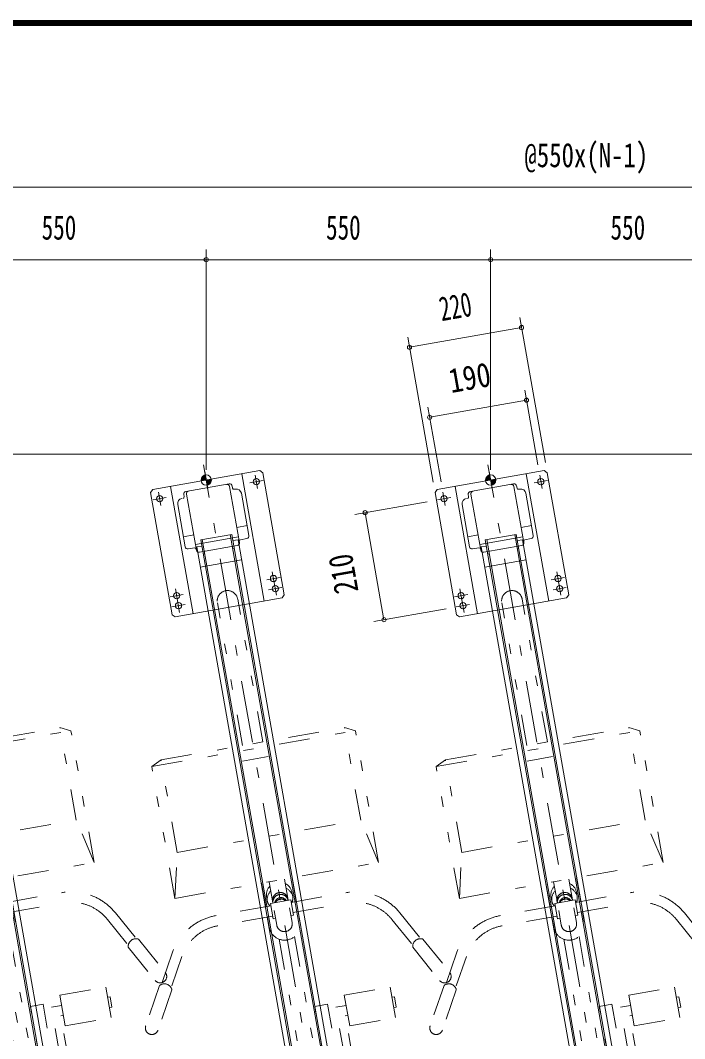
# Model space of a CAD drawing. Units: millimetres, scale not verified. Extents: x -5740 to 5740, y -4020 to 4020.
# Drawn here: x -3646 to -2361, y 2052 to 4020 of the extents above; entities that cross this region are included whole.
import ezdxf
from ezdxf.enums import TextEntityAlignment as Align

# ---------------------------------------------------------------- set-up
doc = ezdxf.new("R2010")
doc.units = ezdxf.units.MM
doc.header["$LTSCALE"] = 10
doc.linetypes.add('USER4', pattern=[24, 12, -5, 2, -5])
doc.linetypes.add('USER6', pattern=[25, 6, -5, 2, -5, 2, -5])
for name, color, linetype, lineweight in [('0-0_0', 7, 'Continuous', 18), ('0-1_0-00', 4, 'Continuous', 18), ('0-2_2ラック-03BODL', 7, 'Continuous', 18), ('0-A_2ラック-D上自転車１', 4, 'USER6', 18), ('0-B_2ラック-F寸法', 3, 'Continuous', 18), ('0-F_F-F_J_ADD', 2, 'Continuous', 18)]:
    doc.layers.add(name, color=color, linetype=linetype, lineweight=lineweight)
doc.styles.add('ＭＳ ゴシック', font='')
doc.styles.get('ＭＳ ゴシック').set_extended_font_data('MS Gothic')

# ---------------------------------------------------------------- blocks, each defined once
blk = doc.blocks.new('POINT_3')
at = {"layer": '0-F_F-F_J_ADD'}
for p, q in [((-33.33, 0), (33.33, 0)), ((0, 33.33), (0, -33.33))]:
    blk.add_line(p, q, dxfattribs=at)
blk.add_circle((0, 0), 20, dxfattribs=at)
for points in [[(-20, 0), (0, 0), (0, 20)], [(-19.71, 3.4), (-20, 0), (0, 20)], [(0, 20), (-20, 0), (-20, 0)], [(-18.64, 7.25), (-19.71, 3.4), (0, 20)], [(0, 20), (-19.71, 3.4), (-19.71, 3.4)], [(-16.83, 10.81), (-18.64, 7.25), (0, 20)], [(0, 20), (-18.64, 7.25), (-18.64, 7.25)], [(-14.35, 13.93), (-16.83, 10.81), (0, 20)], [(0, 20), (-16.83, 10.81), (-16.83, 10.81)], [(-11.29, 16.51), (-14.35, 13.93), (0, 20)], [(0, 20), (-14.35, 13.93), (-14.35, 13.93)], [(-7.79, 18.42), (-11.29, 16.51), (0, 20)], [(0, 20), (-11.29, 16.51), (-11.29, 16.51)], [(-3.97, 19.6), (-7.79, 18.42), (0, 20)], [(0, 20), (-7.79, 18.42), (-7.79, 18.42)], [(0, 20), (-3.97, 19.6), (-3.97, 19.6)], [(0, 20), (-3.97, 19.6), (-3.97, 19.6)], [(0, 20), (0, 0), (0, 0)], [(20, 0), (0, 0), (0, -20)], [(0, -20), (0, 0), (0, 0)], [(19.71, -3.4), (20, 0), (0, -20)], [(0, -20), (20, 0), (20, 0)], [(18.64, -7.25), (19.71, -3.4), (0, -20)], [(0, -20), (19.71, -3.4), (19.71, -3.4)], [(16.83, -10.81), (18.64, -7.25), (0, -20)], [(0, -20), (18.64, -7.25), (18.64, -7.25)], [(14.35, -13.93), (16.83, -10.81), (0, -20)], [(0, -20), (16.83, -10.81), (16.83, -10.81)], [(11.29, -16.51), (14.35, -13.93), (0, -20)], [(0, -20), (14.35, -13.93), (14.35, -13.93)], [(7.79, -18.42), (11.29, -16.51), (0, -20)], [(0, -20), (11.29, -16.51), (11.29, -16.51)], [(3.97, -19.6), (7.79, -18.42), (0, -20)], [(0, -20), (7.79, -18.42), (7.79, -18.42)], [(0, -20), (3.97, -19.6), (3.97, -19.6)], [(0, -20), (3.97, -19.6), (3.97, -19.6)]]:
    blk.add_solid(points, dxfattribs=at)
blk = doc.blocks.new('UP-RACK-TOP_5')
at = {"layer": '0-0_0', "color": 3, "linetype": 'USER4'}
for p, q in [((0, -1954.5), (0, 30)), ((-95, -7), (-95, -33)), ((95, -7), (95, -33)), ((-108, -20), (-82, -20)), ((108, -20), (82, -20)), ((-108, -210), (-82, -210)), ((-95, -197), (-95, -243)), ((108, -210), (82, -210)), ((95, -197), (95, -243)), ((-108, -230), (-82, -230)), ((108, -230), (82, -230)), ((-25, -547.16), (25, -547.16))]:
    blk.add_line(p, q, dxfattribs=at)
at = {"layer": '0-0_0'}
for p, q in [((-105, 0), (-110, -5)), ((-105, 0), (105, 0)), ((-70, 0), (-70, -250)), ((70, 0), (70, -250)), ((105, 0), (110, -5)), ((-110, -5), (-110, -245)), ((-42.5, -15), (42.5, -15)), ((110, -5), (110, -245)), ((-62.5, -120), (-62.5, -37)), ((-47.5, -20), (-47.5, -24)), ((-42.25, -130), (-42.25, -20)), ((42.25, -130), (42.25, -20)), ((47.5, -20), (47.5, -24)), ((52.5, -27), (50.5, -27)), ((62.5, -120), (62.5, -37)), ((-42.25, -100.36), (-62.5, -100.36)), ((-30.5, -112), (-30.5, -1862)), ((30.5, -112), (-30.5, -112)), ((-27.5, -112), (-27.5, -1865.5)), ((27.5, -112), (27.5, -1865.5)), ((30.5, -112), (30.5, -1862)), ((62.5, -100.36), (42.25, -100.36)), ((-57.5, -125), (-45.25, -125)), ((42.25, -118.93), (-42.25, -118.93)), ((-40.5, -124.24), (-40.5, -1655.41)), ((-40.5, -124.24), (-30.5, -124.24)), ((-37.25, -135), (37.25, -135)), ((40.5, -124.24), (30.5, -124.24)), ((40.5, -124.24), (40.5, -1655.41)), ((57.5, -125), (45.25, -125)), ((-27.5, -140), (-30.5, -140)), ((30.5, -140), (27.5, -140)), ((40.5, -164), (-40.5, -164)), ((-110, -245), (-105, -250)), ((-105, -250), (105, -250)), ((110, -245), (105, -250))]:
    blk.add_line(p, q, dxfattribs=at)
for centre in [(-95, -20), (95, -20), (-95, -210), (95, -210), (-95, -230), (95, -230)]:
    blk.add_circle(centre, 6, dxfattribs=at)
for centre, radius, start, end in [((-42.5, -20), 5, 90, 180), ((-37.25, -20), 5, 90, 180), ((37.25, -20), 5, 0, 90), ((42.5, -20), 5, 0, 90), ((-52.5, -37), 10, 90, 180), ((-50.5, -24), 3, 270, 0), ((50.5, -24), 3, 180, 270), ((52.5, -37), 10, 0, 90), ((-57.5, -120), 5, 180, 270), ((-45.25, -128), 3, 0, 90), ((-37.25, -130), 5, 180, 270), ((37.25, -130), 5, 270, 0), ((45.25, -128), 3, 90, 180), ((57.5, -120), 5, 270, 0)]:
    blk.add_arc(centre, radius, start, end, dxfattribs=at)
at = {"layer": '0-0_0', "xscale": 0.5, "yscale": 0.5}
blk.add_blockref('POINT_3', (0, 0), dxfattribs=at)
blk = doc.blocks.new('UP-CYC-TOP_0')
at = {"layer": '0-A_2ラック-D上自転車１'}
for p, q in [((-20, 1481.48), (-20, 1761.86)), ((20, 1481.48), (20, 1761.86)), ((-200, 1471.84), (-180, 1481.48)), ((180, 1300.04), (180, 1481.48)), ((200, 1471.84), (180, 1481.48)), ((-200, 1471.84), (200, 1471.84)), ((-200, 1213.27), (-200, 1471.84)), ((200, 1213.27), (200, 1471.84)), ((-180, 1300.04), (180, 1300.04)), ((200, 1213.27), (180, 1300.04)), ((-200, 1213.27), (200, 1213.27)), ((-30, 1166.66), (-30, 1213.27)), ((-15, 1171.66), (-15, 1213.27)), ((15, 1171.66), (15, 1213.27)), ((30, 1166.66), (30, 1213.27)), ((-25, 1177.23), (-25, 1186.51)), ((25, 1177.23), (25, 1186.51)), ((-20, 1166.66), (-127.4, 1166.66)), ((-20, 1171.66), (20, 1171.66)), ((-20, 1141.66), (-20, 1171.66)), ((20, 1141.66), (20, 1171.66)), ((20, 1166.66), (127.4, 1166.66)), ((-20, 1146.66), (-127.4, 1146.66)), ((-30, 1126.46), (-30, 1146.66)), ((-15, 1127.89), (-15, 1156.66)), ((15, 1127.89), (15, 1156.66)), ((20, 1146.66), (127.4, 1146.66)), ((30, 1126.46), (30, 1146.66)), ((-15, 1141.66), (-20, 1141.66)), ((15, 1141.66), (20, 1141.66)), ((-223.6, 1110.01), (-254.7, 1053.93)), ((223.6, 1110.01), (254.7, 1053.93)), ((-206.11, 1100.31), (-237.21, 1044.23)), ((-15, 791.3), (-15, 1100.48)), ((15, 791.3), (15, 1100.48)), ((206.11, 1100.31), (237.21, 1044.23)), ((-258.35, 1052.5), (-298.43, 980.22)), ((258.35, 1052.5), (298.43, 980.22)), ((-236.48, 1040.37), (-276.57, 968.09)), ((236.48, 1040.37), (276.57, 968.09)), ((180, 912.12), (180, 972.12)), ((55, 960.32), (30, 960.32)), ((30, 767.24), (30, 960.32)), ((55, 663.63), (55, 960.32)), ((70, 952.12), (90, 952.12)), ((70, 850.32), (70, 952.12)), ((180, 952.12), (185, 952.12)), ((185, 932.12), (185, 952.12)), ((85, 932.12), (90, 932.12)), ((180, 932.12), (185, 932.12)), ((90, 912.12), (180, 912.12)), ((-70, 850.32), (-70, 748.53)), ((30, 862.82), (15, 862.82)), ((70, 862.82), (55, 862.82)), ((-70, 837.82), (-15, 837.82)), ((15, 837.82), (30, 837.82)), ((-90, 788.52), (-90, 728.53)), ((-85, 768.53), (-90, 768.53)), ((-180, 748.53), (-185, 748.53)), ((-70, 748.53), (-90, 748.53)), ((-90, 728.53), (-180, 728.53)), ((-46.25, 530.24), (-37.54, 546.74)), ((-30, 507.82), (-30, 546.22)), ((30, 507.82), (30, 546.22)), ((46.25, 530.24), (37.54, 546.74)), ((-46.25, 426.57), (-46.25, 530.24)), ((46.25, 426.57), (46.25, 530.24)), ((-100, 495.32), (-100, 190.32)), ((-95, 495.32), (-95, 190.32)), ((87.5, 507.82), (-87.5, 507.82)), ((87.5, 502.82), (-87.5, 502.82)), ((-30, 426.57), (-30, 502.82)), ((-2.5, 426.57), (-2.5, 502.82)), ((2.5, 426.57), (2.5, 502.82)), ((30, 426.57), (30, 502.82)), ((95, 495.32), (95, 190.32)), ((100, 495.32), (100, 190.32)), ((-95, 426.57), (95, 426.57)), ((-95, 421.57), (95, 421.57)), ((-51.25, 345.32), (-51.25, 421.57)), ((-46.25, 345.32), (-46.25, 421.57)), ((-30, 345.32), (-30, 421.57)), ((-2.5, 345.32), (-2.5, 421.57)), ((2.5, 345.32), (2.5, 421.57)), ((30, 345.32), (30, 421.57)), ((46.25, 345.32), (46.25, 421.57)), ((51.25, 345.32), (51.25, 421.57)), ((-95, 345.32), (95, 345.32)), ((-95, 340.32), (95, 340.32)), ((-51.25, 264.07), (-51.25, 340.32)), ((-46.25, 264.07), (-46.25, 340.32)), ((-30, 264.07), (-30, 340.32)), ((-2.5, 264.07), (-2.5, 340.32)), ((2.5, 264.07), (2.5, 340.32)), ((30, 264.07), (30, 340.32)), ((46.25, 264.07), (46.25, 340.32)), ((51.25, 264.07), (51.25, 340.32)), ((-95, 264.07), (95, 264.07)), ((-95, 259.07), (95, 259.07)), ((-51.25, 182.82), (-51.25, 259.07)), ((-46.25, 182.82), (-46.25, 259.07)), ((-30, 182.82), (-30, 259.07)), ((-2.5, 182.82), (-2.5, 259.07)), ((2.5, 182.82), (2.5, 259.07)), ((30, 182.82), (30, 259.07)), ((46.25, 182.82), (46.25, 259.07)), ((51.25, 182.82), (51.25, 259.07)), ((87.5, 182.82), (-87.5, 182.82)), ((87.5, 177.82), (-87.5, 177.82)), ((-49, 137.42), (-49, 177.82)), ((-39, 134.46), (-39, 177.82)), ((-34, 79.49), (-34, 177.82)), ((-30, 79.62), (-30, 177.82)), ((30, 79.62), (30, 177.82)), ((34, 79.49), (34, 177.82)), ((39, 134.46), (39, 177.82)), ((49, 137.42), (49, 177.82)), ((-49, 137.42), (-80, 89.69)), ((-39, 134.46), (-70, 86.73)), ((39, 134.46), (70, 86.73)), ((49, 137.42), (80, 89.69)), ((-80, 20), (-80, 89.69)), ((-70, 20), (-70, 86.73)), ((70, 20), (70, 86.73)), ((80, 20), (80, 89.69)), ((-30, 35.12), (-30, 67.27)), ((30, 35.12), (30, 67.27)), ((60, 10), (-60, 10)), ((60, 0), (-60, 0))]:
    blk.add_line(p, q, dxfattribs=at)
for points in [[(-200, 1213.27), (-180, 1300.04), (-180, 1481.48), (180, 1481.48)], [(90, 912.12), (90, 972.12), (180, 972.12)], [(55, 837.82), (85, 837.82), (85, 942.12)], [(-15, 862.82), (-85, 862.82), (-85, 758.53)], [(-90, 788.52), (-180, 788.52), (-180, 728.53)], [(-180, 768.53), (-185, 768.53), (-185, 748.53)], [(-51.25, 426.57), (-51.25, 531.48), (-42.97, 547.17)], [(51.25, 426.57), (51.25, 531.48), (42.97, 547.17)]]:
    blk.add_lwpolyline(points, dxfattribs=at)
for centre, radius, start, end in [((0, 1761.86), 20, 0, 180), ((0, 1184.66), 25.07, 126.75249, 175.75458), ((0, 1184.66), 25.07, 4.24542, 53.24751), ((0, 1175.37), 25.07, 126.75249, 175.75458), ((0, 1174.26), 15.04, 4.25383, 175.74617), ((0, 1170.54), 15.04, 4.25383, 175.74617), ((0, 1175.37), 25.07, 4.24542, 53.24751), ((-127.4, 1056.66), 110, 90, 150.9888), ((0, 1179.08), 25.07, 184.24712, 209.71584), ((0, 1167.4), 12, 20.76015, 159.23985), ((0, 1164.62), 12, 35.90829, 144.09171), ((0, 1179.08), 25.07, 330.28416, 355.75288), ((127.4, 1056.66), 110, 29.0112, 90), ((-127.4, 1056.66), 90, 90, 150.9888), ((127.4, 1056.66), 90, 29.0112, 90), ((0, 1126.46), 30, 180, 0), ((0, 1127.89), 15, 180, 0), ((-251.2, 1039.61), 14.73, 2.96272, 119.01704), ((251.2, 1039.61), 14.73, 60.98296, 177.03728), ((-287.5, 974.16), 12.5, 150.98737, 330.98737), ((287.5, 974.16), 12.5, 209.01263, 29.01263), ((0, 765.32), 30, 7.23254, 172.76746), ((-525.78, 832.04), 500, 331.50226, 352.76733), ((525.78, 832.04), 500, 187.23267, 208.49774), ((-60, 579.17), 30, 151.50269, 262.66589), ((60, 579.17), 30, 277.33411, 28.49731), ((0, 1045.32), 500, 262.66566, 277.33434), ((-87.5, 495.32), 12.5, 90, 180), ((-87.5, 495.32), 7.5, 90, 180), ((87.5, 495.32), 12.5, 0, 90), ((87.5, 495.32), 7.5, 0, 90), ((-87.5, 190.32), 12.5, 180, 270), ((-87.5, 190.32), 7.5, 180, 270), ((87.5, 190.32), 7.5, 270, 0), ((87.5, 190.32), 12.5, 270, 0), ((0, 83.86), 34.28, 187.32401, 352.67599), ((0, 83.86), 30.28, 187.54919, 352.45081), ((-60, 20), 20, 180, 270), ((-60, 20), 10, 180, 270), ((0, 55.98), 36.54, 214.81581, 325.18419), ((60, 20), 10, 270, 0), ((60, 20), 20, 270, 0)]:
    blk.add_arc(centre, radius, start, end, dxfattribs=at)

msp = doc.modelspace()

# ---------------------------------------------------------------- linework, layer by layer
at = {"layer": '0-1_0-00', "color": 5}
for points in [[(5739.71, 4020.13), (-5740.29, 4020.13), (-5740.29, -4019.87), (5739.71, -4019.87)], [(5738.71, 4019.13), (5738.71, -4018.87), (-5739.29, -4018.87), (-5739.29, 4019.13)], [(5737.71, 4018.13), (5737.71, -4017.87), (-5738.29, -4017.87), (-5738.29, 4018.13)], [(5736.71, 4017.13), (5736.71, -4016.87), (-5737.29, -4016.87), (-5737.29, 4017.13)], [(5735.71, 4016.13), (5735.71, -4015.87), (-5736.29, -4015.87), (-5736.29, 4016.13)], [(5734.71, 4015.13), (5734.71, -4014.87), (-5735.29, -4014.87), (-5735.29, 4015.13)], [(5733.71, 4014.13), (5733.71, -4013.87), (-5734.29, -4013.87), (-5734.29, 4014.13)], [(5732.71, 4013.13), (5732.71, -4012.87), (-5733.29, -4012.87), (-5733.29, 4013.13)], [(5731.71, 4012.13), (5731.71, -4011.87), (-5732.29, -4011.87), (-5732.29, 4012.13)], [(5730.71, 4011.13), (5730.71, -4010.87), (-5731.29, -4010.87), (-5731.29, 4011.13)], [(5729.71, 4010.13), (5729.71, -4009.87), (-5730.29, -4009.87), (-5730.29, 4010.13)]]:
    msp.add_lwpolyline(points, close=True, dxfattribs=at)
at = {"layer": '0-2_2ラック-03BODL'}
msp.add_line((-4586.49, 3181.48), (-1261.49, 3181.48), dxfattribs=at)
at = {"layer": '0-B_2ラック-F寸法'}
for p, q in [((-586.49, 3697.43), (-4386.49, 3697.43)), ((-3286.49, 3577.43), (-3286.49, 3151.48)), ((-2736.49, 3577.43), (-2736.49, 3151.48)), ((-3836.49, 3557.43), (-3286.49, 3557.43)), ((-3286.49, 3557.43), (-2736.49, 3557.43)), ((-2736.49, 3557.43), (-2186.49, 3557.43)), ((-2680.26, 3446.02), (-2630.77, 3165.35)), ((-2676.78, 3426.32), (-2893.44, 3388.12)), ((-2896.92, 3407.82), (-2847.43, 3127.15)), ((-2670.72, 3305.54), (-2645.19, 3160.78)), ((-2857.83, 3272.55), (-2832.31, 3127.78)), ((-2854.36, 3252.85), (-2667.25, 3285.85)), ((-2998.92, 3064.89), (-2859.07, 3089.55)), ((-2979.22, 3068.37), (-2942.75, 2861.56)), ((-2962.45, 2858.09), (-2822.61, 2882.74))]:
    msp.add_line(p, q, dxfattribs=at)
for centre, start, end in [((-3286.49, 3557.43), 0, 180), ((-3286.49, 3557.43), 180, 0), ((-2736.49, 3557.43), 0, 180), ((-2736.49, 3557.43), 180, 0), ((-2676.78, 3426.32), 0, 180), ((-2676.78, 3426.32), 180, 0), ((-2893.44, 3388.12), 0, 180), ((-2893.44, 3388.12), 180, 0), ((-2667.25, 3285.85), 0, 180), ((-2667.25, 3285.85), 180, 0), ((-2854.36, 3252.85), 0, 180), ((-2854.36, 3252.85), 180, 0), ((-2979.22, 3068.37), 0, 180), ((-2979.22, 3068.37), 180, 0), ((-2942.75, 2861.56), 0, 180), ((-2942.75, 2861.56), 180, 0)]:
    msp.add_arc(centre, 4, start, end, dxfattribs=at)

# ---------------------------------------------------------------- block references
at = {"layer": '0-A_2ラック-D上自転車１', "rotation": 10}
for name, p in [('UP-RACK-TOP_5', (-3836.49, 3131.48)), ('UP-RACK-TOP_5', (-3286.49, 3131.48)), ('UP-RACK-TOP_5', (-2736.49, 3131.48)), ('UP-CYC-TOP_0', (-3489.35, 1162.72)), ('UP-CYC-TOP_0', (-2939.35, 1162.72)), ('UP-CYC-TOP_0', (-2389.35, 1162.72)), ('UP-CYC-TOP_0', (-1839.35, 1162.72))]:
    msp.add_blockref(name, p, dxfattribs=at)

# ---------------------------------------------------------------- texts
at = {"layer": '0-B_2ラック-F寸法', "color": 7, "style": 'ＭＳ ゴシック'}
for s, width, p in [('@550x(N-1)', 0.75, (-2671.15, 3722.23)), ('550', 0.7, (-3604.74, 3582.23)), ('550', 0.7, (-3054.74, 3582.23)), ('550', 0.7, (-2504.74, 3582.23))]:
    msp.add_text(s, height=46.89, dxfattribs=dict(at, width=width)).set_placement(p, align=Align.BOTTOM_LEFT)
for s, rotation, width, p in [('220', 10, 0.65, (-2828.87, 3424.69)), ('190', 10, 0.85, (-2810.74, 3285.73)), ('210', 100, 0.8, (-2978.06, 2918.98))]:
    msp.add_text(s, height=46.89, rotation=rotation, dxfattribs=dict(at, width=width)).set_placement(p, align=Align.BOTTOM_LEFT)

doc.saveas('drawing.dxf')
